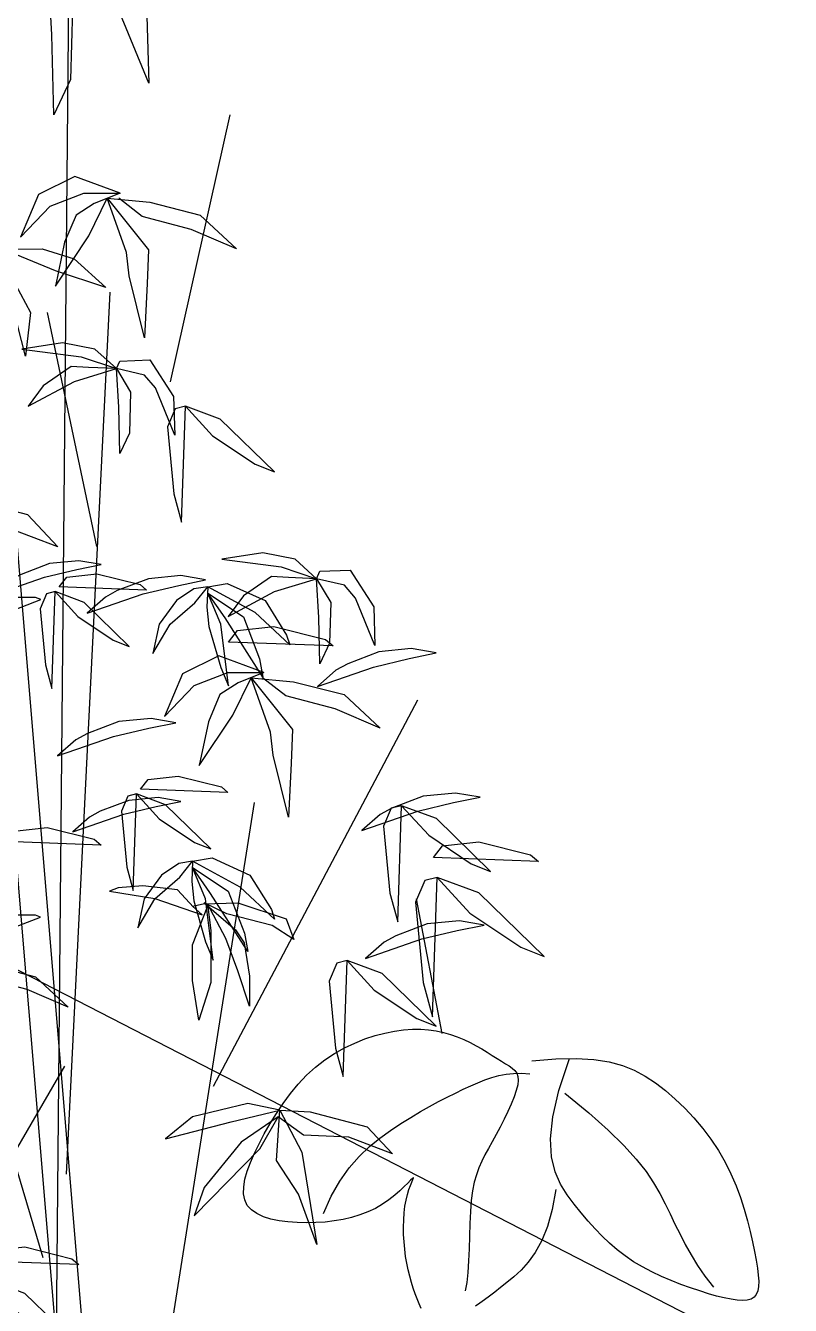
# Model space of a CAD drawing. Extents: x -1568 to -728, y -1287 to -990.
# Drawn here: x -921.56 to -919.657, y -1146.387 to -1143.201 of the extents above; entities that cross this region are included whole.
import ezdxf

# ---------------------------------------------------------------- set-up
doc = ezdxf.new("R2010")
doc.units = 0
doc.header["$LTSCALE"] = 5
doc.layers.get('0').update_dxf_attribs({"linetype": 'CONTINUOUS'})
for name, color, linetype in [('LH', 94, 'CONTINUOUS'), ('LV', 3, 'CONTINUOUS'), ('尺寸标注', 2, 'CONTINUOUS')]:
    doc.layers.add(name, color=color, linetype=linetype)
doc.layers.add('标注', color=4, linetype='CONTINUOUS', lineweight=15)

# ---------------------------------------------------------------- blocks, each defined once
blk = doc.blocks.new('15')
at = {"layer": 'LH', "color": 38}
for p, q in [((-0.8594, 2.2299), (-0.8435, 2.2331)), ((-0.8435, 2.2331), (-0.8284, 2.2351)), ((-0.8284, 2.2351), (-0.8139, 2.2361)), ((-0.8139, 2.2361), (-0.8001, 2.2362)), ((-0.8001, 2.2362), (-0.7869, 2.2353)), ((-0.7869, 2.2353), (-0.7743, 2.2335)), ((-0.7743, 2.2335), (-0.7622, 2.231)), ((-0.7622, 2.231), (-0.7506, 2.2277)), ((-0.9263, 2.2053), (-0.9095, 2.2133)), ((-0.9095, 2.2133), (-0.8926, 2.2201)), ((-0.8926, 2.2201), (-0.8758, 2.2256)), ((-0.8758, 2.2256), (-0.8594, 2.2299)), ((-0.7506, 2.2277), (-0.7394, 2.2237)), ((-0.7394, 2.2237), (-0.7286, 2.2192)), ((-0.7286, 2.2192), (-0.7182, 2.2142)), ((-0.7182, 2.2142), (-0.7083, 2.2089)), ((-0.9591, 2.1853), (-0.9429, 2.196)), ((-0.9429, 2.196), (-0.9263, 2.2053)), ((-0.7083, 2.2089), (-0.6988, 2.2034)), ((-0.6988, 2.2034), (-0.6898, 2.1979)), ((-0.6898, 2.1979), (-0.6813, 2.1926)), ((-0.6813, 2.1926), (-0.6734, 2.1876)), ((-0.9893, 2.1597), (-0.9746, 2.1732)), ((-0.9746, 2.1732), (-0.9591, 2.1853)), ((-0.6734, 2.1876), (-0.6661, 2.183)), ((-0.6661, 2.183), (-0.6593, 2.179)), ((-0.6593, 2.179), (-0.6533, 2.1753)), ((-0.6533, 2.1753), (-0.6481, 2.1717)), ((-0.6481, 2.1717), (-0.6439, 2.1677)), ((-0.6439, 2.1677), (-0.6408, 2.1633)), ((-0.6155, 2.1839), (-0.576, 2.1871)), ((-0.576, 2.1871), (-0.542, 2.1878)), ((-0.5708, 2.1347), (-0.5531, 2.1874)), ((-0.542, 2.1878), (-0.5127, 2.1861)), ((-0.5127, 2.1861), (-0.4874, 2.1821)), ((-0.4874, 2.1821), (-0.4653, 2.1761)), ((-0.4653, 2.1761), (-0.4457, 2.1682)), ((-0.4457, 2.1682), (-0.4278, 2.1585)), ((-1.0031, 2.145), (-0.9893, 2.1597)), ((-0.7169, 2.1422), (-0.705, 2.1474)), ((-0.705, 2.1474), (-0.6934, 2.152)), ((-0.6934, 2.152), (-0.6819, 2.156)), ((-0.6819, 2.156), (-0.6704, 2.1592)), ((-0.6704, 2.1592), (-0.6585, 2.1615)), ((-0.6585, 2.1615), (-0.6461, 2.1629)), ((-0.6461, 2.1629), (-0.633, 2.1633)), ((-0.6408, 2.1633), (-0.6388, 2.158)), ((-0.6382, 2.1516), (-0.6391, 2.1439)), ((-0.6388, 2.158), (-0.6382, 2.1516)), ((-0.633, 2.1633), (-0.6189, 2.1624)), ((-0.4278, 2.1585), (-0.4108, 2.1472)), ((-0.4108, 2.1472), (-0.3942, 2.1345)), ((-1.0283, 2.1131), (-1.0161, 2.1294)), ((-1.0161, 2.1294), (-1.0031, 2.145)), ((-0.7562, 2.1236), (-0.7425, 2.1303)), ((-0.7425, 2.1303), (-0.7294, 2.1365)), ((-0.7294, 2.1365), (-0.7169, 2.1422)), ((-0.6415, 2.1345), (-0.6452, 2.1238)), ((-0.6391, 2.1439), (-0.6415, 2.1345)), ((-0.5809, 2.0907), (-0.5708, 2.1347)), ((-0.561, 2.1302), (-0.5212, 2.0977)), ((-0.3942, 2.1345), (-0.3778, 2.1204)), ((-1.0395, 2.0964), (-1.0283, 2.1131)), ((-0.8006, 2.0994), (-0.7852, 2.1082)), ((-0.7852, 2.1082), (-0.7704, 2.1162)), ((-0.7704, 2.1162), (-0.7562, 2.1236)), ((-0.6499, 2.112), (-0.6556, 2.0996)), ((-0.6452, 2.1238), (-0.6499, 2.112)), ((-0.3778, 2.1204), (-0.3619, 2.1052)), ((-0.3619, 2.1052), (-0.3467, 2.0889)), ((-1.0499, 2.0795), (-1.0395, 2.0964)), ((-0.8332, 2.0795), (-0.8166, 2.0899)), ((-0.8166, 2.0899), (-0.8006, 2.0994)), ((-0.6618, 2.0868), (-0.6683, 2.0739)), ((-0.6556, 2.0996), (-0.6618, 2.0868)), ((-0.5846, 2.0543), (-0.5809, 2.0907)), ((-0.5212, 2.0977), (-0.4888, 2.0689)), ((-0.3467, 2.0889), (-0.3323, 2.0717)), ((-1.0681, 2.0462), (-1.0595, 2.0627)), ((-1.0595, 2.0627), (-1.0499, 2.0795)), ((-0.8678, 2.0556), (-0.8503, 2.0682)), ((-0.8503, 2.0682), (-0.8332, 2.0795)), ((-0.675, 2.0613), (-0.6815, 2.0494)), ((-0.6683, 2.0739), (-0.675, 2.0613)), ((-0.4888, 2.0689), (-0.4629, 2.0435)), ((-0.3323, 2.0717), (-0.3187, 2.0536)), ((-1.0759, 2.0303), (-1.0681, 2.0462)), ((-0.9022, 2.0249), (-0.8851, 2.0413)), ((-0.8851, 2.0413), (-0.8678, 2.0556)), ((-0.6815, 2.0494), (-0.6877, 2.0382)), ((-0.583, 2.0243), (-0.5846, 2.0543)), ((-0.4629, 2.0435), (-0.4424, 2.0208)), ((-0.3187, 2.0536), (-0.3063, 2.035)), ((-1.0825, 2.015), (-1.0759, 2.0303)), ((-0.9186, 2.006), (-0.9022, 2.0249)), ((-0.6934, 2.0276), (-0.6987, 2.0171)), ((-0.6877, 2.0382), (-0.6934, 2.0276)), ((-0.5771, 1.9996), (-0.583, 2.0243)), ((-0.4424, 2.0208), (-0.4263, 2.0002)), ((-0.3063, 2.035), (-0.2952, 2.0158)), ((-1.0916, 1.9871), (-1.0878, 2.0006)), ((-1.0878, 2.0006), (-1.0825, 2.015)), ((-0.9342, 1.9841), (-0.9186, 2.006)), ((-0.7034, 2.0062), (-0.7076, 1.9947)), ((-0.6987, 2.0171), (-0.7034, 2.0062)), ((-0.5682, 1.9791), (-0.5771, 1.9996)), ((-0.4263, 2.0002), (-0.4137, 1.9814)), ((-0.2952, 2.0158), (-0.2854, 1.9962)), ((-1.0937, 1.9745), (-1.0916, 1.9871)), ((-0.9484, 1.959), (-0.9342, 1.9841)), ((-0.8213, 1.9809), (-0.8273, 1.9749)), ((-0.8167, 1.9857), (-0.8213, 1.9809)), ((-0.8196, 1.97), (-0.817, 1.9769)), ((-0.817, 1.9769), (-0.8147, 1.9825)), ((-0.8136, 1.9887), (-0.8167, 1.9857)), ((-0.8147, 1.9825), (-0.8129, 1.9866)), ((-0.8121, 1.9899), (-0.8136, 1.9887)), ((-0.8129, 1.9866), (-0.812, 1.9891)), ((-0.812, 1.9891), (-0.8121, 1.9899)), ((-0.7111, 1.9821), (-0.714, 1.9679)), ((-0.7076, 1.9947), (-0.7111, 1.9821)), ((-0.5573, 1.9616), (-0.5682, 1.9791)), ((-0.4137, 1.9814), (-0.4034, 1.9637)), ((-0.2854, 1.9962), (-0.2769, 1.9764)), ((-0.2769, 1.9764), (-0.2696, 1.9567)), ((-1.0939, 1.9631), (-1.0937, 1.9745)), ((-1.092, 1.9528), (-1.0939, 1.9631)), ((-0.9612, 1.9302), (-0.9484, 1.959)), ((-0.8432, 1.9606), (-0.8529, 1.953)), ((-0.8346, 1.968), (-0.8432, 1.9606)), ((-0.8273, 1.9749), (-0.8346, 1.968)), ((-0.8244, 1.9525), (-0.8221, 1.9618)), ((-0.8221, 1.9618), (-0.8196, 1.97)), ((-0.714, 1.9679), (-0.7162, 1.9518)), ((-0.5761, 1.9703), (-0.5818, 1.937)), ((-0.5455, 1.9461), (-0.5573, 1.9616)), ((-0.4034, 1.9637), (-0.3946, 1.9466)), ((-0.2696, 1.9567), (-0.2633, 1.9373)), ((-1.0877, 1.9439), (-1.092, 1.9528)), ((-1.0809, 1.9363), (-1.0877, 1.9439)), ((-1.0719, 1.9301), (-1.0809, 1.9363)), ((-0.8752, 1.9388), (-0.8876, 1.9329)), ((-0.8636, 1.9456), (-0.8752, 1.9388)), ((-0.8529, 1.953), (-0.8636, 1.9456)), ((-0.8275, 1.9314), (-0.8263, 1.9423)), ((-0.8263, 1.9423), (-0.8244, 1.9525)), ((-0.7176, 1.9335), (-0.7186, 1.9136)), ((-0.7162, 1.9518), (-0.7176, 1.9335)), ((-0.5818, 1.937), (-0.5896, 1.9088)), ((-0.5339, 1.9315), (-0.5455, 1.9461)), ((-0.3946, 1.9466), (-0.3864, 1.9297)), ((-0.2633, 1.9373), (-0.2579, 1.9184)), ((-1.061, 1.9251), (-1.0719, 1.9301)), ((-1.0486, 1.9212), (-1.061, 1.9251)), ((-1.0349, 1.9183), (-1.0486, 1.9212)), ((-1.0203, 1.9164), (-1.0349, 1.9183)), ((-1.005, 1.9153), (-1.0203, 1.9164)), ((-0.9895, 1.9149), (-1.005, 1.9153)), ((-0.974, 1.9152), (-0.9895, 1.9149)), ((-0.9587, 1.9162), (-0.974, 1.9152)), ((-0.9436, 1.918), (-0.9587, 1.9162)), ((-0.9289, 1.9204), (-0.9436, 1.918)), ((-0.9146, 1.9237), (-0.9289, 1.9204)), ((-0.9008, 1.9279), (-0.9146, 1.9237)), ((-0.8876, 1.9329), (-0.9008, 1.9279)), ((-0.8286, 1.9079), (-0.8283, 1.9198)), ((-0.8283, 1.9198), (-0.8275, 1.9314)), ((-0.7186, 1.9136), (-0.7192, 1.8928)), ((-0.5223, 1.9177), (-0.5339, 1.9315)), ((-0.5107, 1.9047), (-0.5223, 1.9177)), ((-0.3864, 1.9297), (-0.3782, 1.9128)), ((-0.3782, 1.9128), (-0.3699, 1.8959)), ((-0.2579, 1.9184), (-0.2534, 1.9003)), ((-0.8284, 1.8956), (-0.8286, 1.9079)), ((-0.8277, 1.8833), (-0.8284, 1.8956)), ((-0.7192, 1.8928), (-0.7198, 1.8719)), ((-0.5896, 1.9088), (-0.5992, 1.8853)), ((-0.4989, 1.8925), (-0.5107, 1.9047)), ((-0.4868, 1.8809), (-0.4989, 1.8925)), ((-0.3699, 1.8959), (-0.3611, 1.8789)), ((-0.2534, 1.9003), (-0.2496, 1.8832)), ((-0.8266, 1.8711), (-0.8277, 1.8833)), ((-0.8251, 1.8592), (-0.8266, 1.8711)), ((-0.7198, 1.8719), (-0.7206, 1.8516)), ((-0.5992, 1.8853), (-0.61, 1.8658)), ((-0.4742, 1.8701), (-0.4868, 1.8809)), ((-0.461, 1.8599), (-0.4742, 1.8701)), ((-0.3611, 1.8789), (-0.3514, 1.8616)), ((-0.2496, 1.8832), (-0.2463, 1.8672)), ((-0.8231, 1.8477), (-0.8251, 1.8592)), ((-0.7206, 1.8516), (-0.7218, 1.8327)), ((-0.6216, 1.8496), (-0.6336, 1.8363)), ((-0.61, 1.8658), (-0.6216, 1.8496)), ((-0.447, 1.8504), (-0.461, 1.8599)), ((-0.4321, 1.8416), (-0.447, 1.8504)), ((-0.3514, 1.8616), (-0.3407, 1.8441)), ((-0.2463, 1.8672), (-0.2436, 1.8527)), ((-0.2436, 1.8527), (-0.2414, 1.8397)), ((-0.8208, 1.8367), (-0.8231, 1.8477)), ((-0.8182, 1.8261), (-0.8208, 1.8367)), ((-0.7218, 1.8327), (-0.7236, 1.8158)), ((-0.6336, 1.8363), (-0.6455, 1.8252)), ((-0.4166, 1.8334), (-0.4321, 1.8416)), ((-0.4006, 1.8259), (-0.4166, 1.8334)), ((-0.3407, 1.8441), (-0.3285, 1.8263)), ((-0.2414, 1.8397), (-0.24, 1.8281)), ((-0.24, 1.8281), (-0.2393, 1.8179)), ((-0.8154, 1.816), (-0.8182, 1.8261)), ((-0.8123, 1.8063), (-0.8154, 1.816)), ((-0.8091, 1.7972), (-0.8123, 1.8063)), ((-0.7236, 1.8158), (-0.7263, 1.8018)), ((-0.6674, 1.8075), (-0.6771, 1.8)), ((-0.6569, 1.8158), (-0.6674, 1.8075)), ((-0.6455, 1.8252), (-0.6569, 1.8158)), ((-0.3844, 1.8189), (-0.4006, 1.8259)), ((-0.3683, 1.8126), (-0.3844, 1.8189)), ((-0.3525, 1.8069), (-0.3683, 1.8126)), ((-0.3372, 1.8018), (-0.3525, 1.8069)), ((-0.3285, 1.8263), (-0.3145, 1.808)), ((-0.2396, 1.8091), (-0.2408, 1.8018)), ((-0.2393, 1.8179), (-0.2396, 1.8091)), ((-0.8058, 1.7885), (-0.8091, 1.7972)), ((-0.8025, 1.7803), (-0.8058, 1.7885)), ((-0.6942, 1.7873), (-0.702, 1.7818)), ((-0.686, 1.7933), (-0.6942, 1.7873)), ((-0.6771, 1.8), (-0.686, 1.7933)), ((-0.3226, 1.7973), (-0.3372, 1.8018)), ((-0.3091, 1.7934), (-0.3226, 1.7973)), ((-0.2967, 1.7903), (-0.3091, 1.7934)), ((-0.2853, 1.7879), (-0.2967, 1.7903)), ((-0.2752, 1.7864), (-0.2853, 1.7879)), ((-0.2662, 1.7859), (-0.2752, 1.7864)), ((-0.2585, 1.7865), (-0.2662, 1.7859)), ((-0.2521, 1.7883), (-0.2585, 1.7865)), ((-0.247, 1.7914), (-0.2521, 1.7883)), ((-0.2433, 1.7959), (-0.247, 1.7914)), ((-0.2408, 1.8018), (-0.2433, 1.7959)), ((-0.7992, 1.7726), (-0.8025, 1.7803)), ((-0.702, 1.7818), (-0.7093, 1.7766))]:
    blk.add_line(p, q, dxfattribs=at)
blk = doc.blocks.new('shu')
at = {"layer": 'LV', "color": 72}
blk.add_line((-1380.3942, -1083.552), (-1380.4696, -1075.3265), dxfattribs=at)
blk = doc.blocks.new('tree104')
at = {"color": 0}
for points in [[(5798, 19990), (5496, 20261), (5043, 20352), (4470, 20261), (5300, 20156), (5798, 19990), (5405, 20005), (5164, 20020), (4772, 19749), (4561, 19462), (5209, 19809), (5798, 19990), (5843, 20095), (6265, 20110), (6597, 19598), (6612, 19055), (6340, 19718), (6190, 19899), (5798, 19990), (5994, 19658), (5978, 19085), (5843, 18799), (5828, 19447), (5798, 19990)], [(6789, 16636), (7272, 18799)], [(6380, 18164), (6013, 18300), (5720, 18154), (5573, 17808), (5814, 18060), (6086, 18164), (6380, 18164), (6170, 18081), (6024, 17986), (5929, 17767), (5856, 17411), (6128, 17819), (6275, 18123), (6610, 17704), (6600, 17432), (6579, 16992), (6453, 17494), (6432, 17683), (6275, 18123), (6621, 18091), (7029, 17986), (7322, 17714), (6956, 17871), (6558, 17976), (6369, 18123)], [(5409, 17754), (5137, 17822), (4933, 17727), (4579, 17577), (5055, 17645), (5300, 17686), (5409, 17754), (5096, 17468), (4973, 17047), (4960, 16816), (5218, 17360), (5368, 17727), (5654, 17196), (5613, 16843), (5517, 17224), (5361, 17711), (5749, 17713), (6007, 17631), (6266, 17400), (5858, 17536), (5490, 17686)], [(5156, 17328), (6601, 0)], [(5375, 17346), (6821, 0)], [(5947, 10213), (6301, 17363)], [(6191, 15301), (5791, 17197)], [(6352, 16743), (6177, 16900), (5915, 16952), (5584, 16900), (6064, 16839), (6352, 16743), (6125, 16752), (5985, 16760), (5758, 16603), (5636, 16437), (6011, 16638), (6352, 16743), (6378, 16804), (6622, 16813), (6814, 16516), (6823, 16202), (6666, 16586), (6579, 16690), (6352, 16743), (6465, 16551), (6456, 16219), (6378, 16054), (6369, 16429), (6352, 16743)], [(6910, 16437), (6827, 16416), (6764, 16270), (6816, 15727), (6879, 15497), (6910, 16437), (7130, 16197), (7475, 15967), (7631, 15905), (7192, 16333), (6910, 16437)], [(4781, 15722), (4471, 15787), (3932, 15657), (3671, 15444), (4308, 15608), (4781, 15722), (4993, 15314), (5140, 14416), (4961, 14906), (4748, 15232), (4781, 15722), (5075, 15706), (5630, 15559), (5875, 15298), (5450, 15461), (5010, 15477), (4765, 15657), (4406, 15412), (4046, 14971), (3949, 14694), (4585, 15347), (4765, 15657)], [(7972, 15040), (7798, 15197), (7536, 15249), (7204, 15197), (7684, 15136), (7972, 15040), (7745, 15049), (7606, 15057), (7379, 14900), (7256, 14734), (7632, 14935), (7972, 15040), (7998, 15101), (8243, 15110), (8435, 14813), (8443, 14499), (8286, 14883), (8199, 14987), (7972, 15040), (8086, 14848), (8077, 14516), (7998, 14351), (7990, 14726), (7972, 15040)], [(6228, 15154), (6046, 15185), (5808, 15162), (5578, 15074), (5490, 15027), (5355, 14908), (5768, 15051), (6030, 15114), (6228, 15154)], [(5887, 14974), (5948, 15053), (6193, 15079), (6542, 14992), (6594, 14948), (5887, 14974)], [(7073, 15030), (6872, 15065), (6610, 15039), (6357, 14943), (6261, 14890), (6113, 14760), (6567, 14917), (6855, 14986), (7073, 15030)], [(7091, 14975), (6978, 14957), (6838, 14862), (6698, 14670), (6646, 14434), (6786, 14670), (6986, 14844), (7091, 14975), (7248, 15001), (7554, 14862), (7728, 14582), (7754, 14504), (7475, 14766), (7091, 14975), (7082, 14809), (7100, 14652), (7196, 14321), (7257, 14172), (7196, 14670), (7091, 14923), (7379, 14731), (7510, 14390), (7536, 14242), (7231, 14722), (7091, 14923)], [(5695, 14887), (5538, 14887), (5381, 14870), (5268, 14765), (5180, 14582), (5198, 14564), (5355, 14721), (5468, 14765), (5739, 14870), (5695, 14887)], [(5854, 14935), (5785, 14917), (5732, 14795), (5776, 14343), (5828, 14151), (5854, 14935), (6037, 14734), (6324, 14543), (6455, 14491), (6089, 14848), (5854, 14935)], [(5757, 9535), (4196, 14786)], [(7258, 14526), (7332, 14620), (7625, 14652), (8044, 14547), (8107, 14495), (7258, 14526)], [(8940, 14438), (8739, 14473), (8477, 14447), (8224, 14351), (8128, 14298), (7980, 14167), (8434, 14324), (8722, 14394), (8940, 14438)], [(7545, 14279), (7179, 14415), (6886, 14268), (6739, 13923), (6980, 14174), (7252, 14279), (7545, 14279), (7336, 14195), (7189, 14101), (7095, 13881), (7022, 13525), (7294, 13933), (7441, 14237), (7776, 13818), (7765, 13546), (7744, 13106), (7619, 13609), (7598, 13797), (7441, 14237), (7786, 14205), (8195, 14101), (8488, 13828), (8121, 13986), (7723, 14090), (7535, 14237)], [(7136, 10927), (8793, 14057)], [(6832, 13873), (6632, 13908), (6370, 13882), (6117, 13786), (6021, 13734), (5872, 13603), (6326, 13760), (6614, 13829), (6832, 13873)], [(6546, 13335), (6607, 13413), (6852, 13439), (7201, 13352), (7253, 13308), (6546, 13335)], [(6513, 13295), (6444, 13277), (6391, 13156), (6435, 12703), (6487, 12512), (6513, 13295), (6696, 13095), (6983, 12903), (7114, 12851), (6748, 13208), (6513, 13295)], [(9298, 13268), (9097, 13303), (8835, 13277), (8582, 13181), (8486, 13129), (8338, 12998), (8792, 13155), (9080, 13225), (9298, 13268)], [(6871, 13234), (6689, 13266), (6451, 13242), (6220, 13155), (6133, 13107), (5998, 12988), (6411, 13131), (6673, 13194), (6871, 13234)], [(6340, 6080), (7468, 13227)], [(8660, 13200), (8577, 13179), (8514, 13033), (8566, 12490), (8629, 12260), (8660, 13200), (8880, 12960), (9224, 12730), (9381, 12668), (8942, 13096), (8660, 13200)], [(5457, 12909), (5523, 12994), (5790, 13023), (6171, 12928), (6228, 12880), (5457, 12909)], [(8920, 12781), (8993, 12875), (9286, 12906), (9705, 12802), (9768, 12749), (8920, 12781)], [(6968, 12751), (6855, 12733), (6715, 12637), (6576, 12446), (6523, 12210), (6663, 12446), (6864, 12620), (6968, 12751), (7125, 12777), (7431, 12637), (7606, 12358), (7632, 12280), (7352, 12541), (6968, 12751), (6960, 12585), (6977, 12428), (7073, 12097), (7134, 11948), (7073, 12446), (6968, 12699), (7256, 12507), (7387, 12166), (7414, 12018), (7108, 12498), (6968, 12699)], [(6975, 12378), (6844, 12517), (6565, 12552), (6364, 12535), (6294, 12508), (6661, 12447), (7045, 12317), (6966, 12386), (7054, 12404), (7333, 12412), (7726, 12282), (7787, 12116), (7612, 12229), (7246, 12325), (7062, 12412), (7315, 12194), (7385, 12090), (7429, 11819), (7429, 11575), (7333, 11863), (7237, 12125), (7089, 12404), (7115, 12186), (7115, 11767), (7019, 11462), (6966, 11784), (6966, 12072), (7090, 12388)], [(8949, 12618), (8848, 12593), (8773, 12417), (8836, 11766), (8911, 11490), (8949, 12618), (9212, 12330), (9626, 12054), (9814, 11979), (9287, 12493), (8949, 12618)], [(8990, 11353), (8782, 12444)], [(5695, 12312), (5552, 12312), (5410, 12296), (5306, 12201), (5227, 12034), (5243, 12018), (5386, 12161), (5489, 12201), (5735, 12296), (5695, 12312)], [(9329, 12233), (9129, 12268), (8867, 12242), (8614, 12146), (8518, 12094), (8369, 11963), (8823, 12120), (9111, 12190), (9329, 12233)], [(5323, 11910), (5694, 11814), (5961, 11567), (5627, 11710), (5266, 11805)], [(8220, 11945), (8136, 11924), (8073, 11778), (8126, 11235), (8188, 11005), (8220, 11945), (8439, 11705), (8784, 11475), (8940, 11413), (8502, 11841), (8220, 11945)], [(4954, 9410), (5934, 11089)], [(7674, 10732), (7416, 10787), (6967, 10678), (6749, 10501), (7280, 10637), (7674, 10732), (7851, 10393), (7973, 9645), (7824, 10053), (7647, 10325), (7674, 10732), (7919, 10719), (8381, 10597), (8586, 10379), (8232, 10515), (7865, 10529), (7660, 10678), (7361, 10474), (7062, 10107), (6980, 9876), (7511, 10420), (7660, 10678)], [(5276, 9510), (5342, 9595), (5609, 9624), (5990, 9529), (6047, 9481), (5276, 9510)], [(5302, 9362), (5211, 9339), (5142, 9179), (5199, 8587), (5268, 8337), (5302, 9362), (5541, 9100), (5917, 8849), (6088, 8781), (5610, 9248), (5302, 9362)]]:
    blk.add_lwpolyline(points, dxfattribs=at)

msp = doc.modelspace()

# ---------------------------------------------------------------- linework, layer by layer
msp.add_line((-938.90175, -1136.6423), (-914.45685, -1149.21593))

# ---------------------------------------------------------------- block references
at = {"color": 74, "xscale": 0.0003072000108659267, "yscale": 0.0003072000108659267, "zscale": 0.0003072000000000001}
msp.add_blockref('tree104', (-923.28448, -1149.19817), dxfattribs=at)
at = {"layer": '尺寸标注', "color": 3, "xscale": 1.5, "yscale": 1.5, "zscale": 1.5}
msp.add_blockref('15', (-919.37639, -1149.05391), dxfattribs=at)
at = {"layer": '标注', "xscale": -1}
msp.add_blockref('shu', (-2301.90207, -65.6504), dxfattribs=at)

doc.saveas('drawing.dxf')
